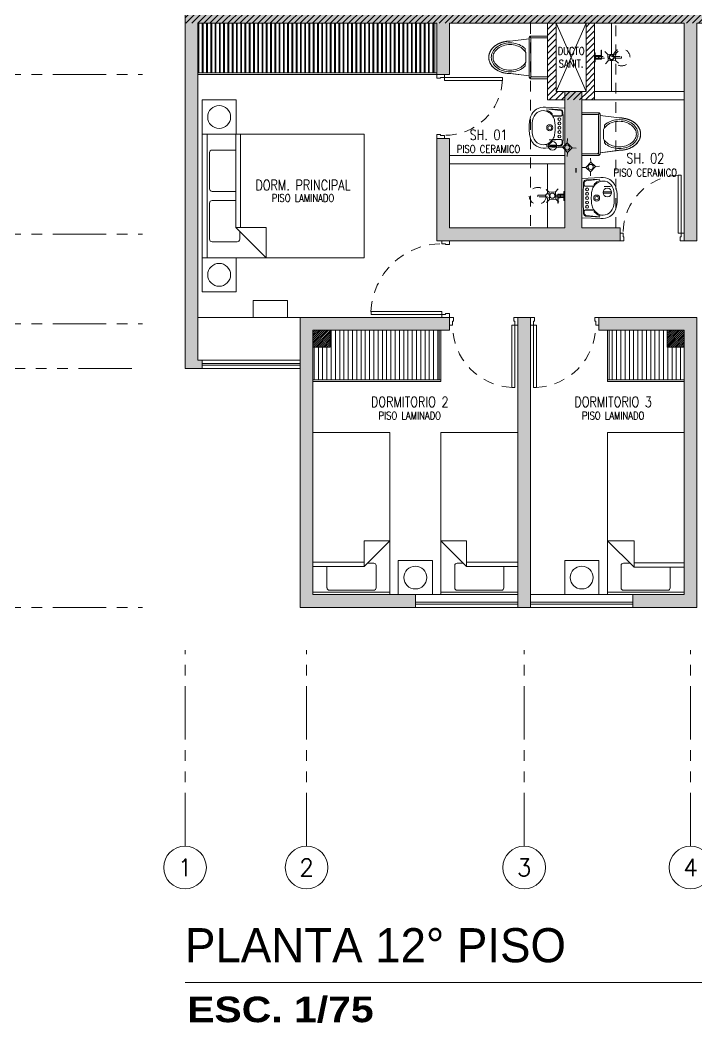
# Model space of a CAD drawing. Header units: millimetres. Extents: x 3738 to 3833, y 1327 to 1657.
# Drawn here: x 3766.54 to 3774.47, y 1401.87 to 1413.63 of the extents above; entities that cross this region are included whole.
import ezdxf
from ezdxf.enums import TextEntityAlignment as Align

# ---------------------------------------------------------------- set-up
doc = ezdxf.new("R2010")
doc.units = ezdxf.units.MM
for name, pattern in [('HIDDEN2', [0.1875, 0.125, -0.0625]), ('PHANTOM', [63.5, 31.75, -6.35, 6.35, -6.35, 6.35, -6.35]), ('PHANTOM2', [1.25, 0.625, -0.125, 0.125, -0.125, 0.125, -0.125]), ('X-REF_DP_Arquitectura$0$HIDDEN', [0.375, 0.25, -0.125])]:
    doc.linetypes.add(name, pattern=pattern)
doc.layers.get('0').update_dxf_attribs({"color": 251, "lineweight": 9})
doc.layers.get('DEFPOINTS').update_dxf_attribs({"color": 251, "lineweight": 9})
for name, color, linetype, lineweight in [('A-07', 251, 'Continuous', 13), ('A-EJES', 251, 'PHANTOM', 13), ('A-HATCH', 251, 'Continuous', 13), ('A-LINEAS', 251, 'Continuous', 13), ('A-MOBILIARIO', 251, 'Continuous', 13), ('A-MURO BAJO', 251, 'Continuous', 13), ('A-MUROS', 251, 'Continuous', 13), ('A-PROYECCIONES', 251, 'HIDDEN2', 13), ('A-SANITARIOS', 251, 'Continuous', 13), ('A-TEXTO-ACABADO PISO', 251, 'Continuous', 13), ('A-TEXTO-AMBIENTE', 251, 'Continuous', 13), ('A_20_Estructuras', 251, 'Continuous', 13), ('A_30_DispositivosSanit', 251, 'Continuous', 13), ('A_50_TextoAmbiente', 251, 'Continuous', 13), ('A_50_TextoIndicaciones', 251, 'Continuous', 13), ('A_50_Vigas', 251, 'X-REF_DP_Arquitectura$0$HIDDEN', 13), ('A_60_HatchEstructuras', 251, 'Continuous', 13), ('DLP_MOBILIARIO FIJO', 251, 'Continuous', 13), ('MURO CF 120', 251, 'Continuous', 13), ('MURO CF 60', 251, 'Continuous', 13)]:
    doc.layers.add(name, color=color, linetype=linetype, lineweight=lineweight)
doc.styles.add('R160-75', font='ariblk.ttf', dxfattribs={"height": 0.6})
doc.styles.add('R175-75', font='GOTHIC.TTF', dxfattribs={"height": 0.4})
doc.styles.add('ROMANS', font='romans.shx', dxfattribs={"width": 0.8})
pattern_1 = [(45, (-21.67, -43.67528), (-0.03535534, 0.03535534), [])]

# ---------------------------------------------------------------- blocks, each defined once
blk = doc.blocks.new('EF-P112')
at = {"layer": 'A_60_HatchEstructuras'}
h = blk.add_hatch(color=256, dxfattribs=at)
h.dxf.hatch_style = 1
h.paths.add_polyline_path([(-39.85, -6.85), (-42.7, -6.85), (-42.7, -4.3), (-42.85, -4.3), (-42.85, -6.85), (-45.6, -6.85), (-45.6, -6.25), (-45.75, -6.25), (-45.75, -6.85), (-48.55, -6.85), (-48.55, -2.9), (-48.5, -2.9), (-48.5, -2.8), (-48.7, -2.8), (-48.7, -11.05), (-48.5, -11.05), (-48.5, -10.95), (-48.55, -10.95), (-48.55, -7), (-45.75, -7), (-45.75, -7.6), (-45.6, -7.6), (-45.6, -7), (-42.85, -7), (-42.85, -9.55), (-42.7, -9.55), (-42.7, -7), (-39.85, -7)])
h.paths.add_polyline_path([(-44.05, -7.8), (-44.25, -7.8), (-44.25, -9.4), (-45.6, -9.4), (-45.6, -8.35), (-45.75, -8.35), (-45.75, -9.55), (-43.6, -9.55), (-43.6, -9.4), (-44.05, -9.4)], flags=17)
h.paths.add_polyline_path([(-43.6, -4.3), (-45.75, -4.3), (-45.75, -5.5), (-45.603, -5.5), (-45.6, -5.5), (-45.6, -4.45), (-44.25, -4.45), (-44.25, -6.05), (-44.05, -6.05), (-44.05, -4.45), (-43.6, -4.45)], flags=17)
h = blk.add_hatch(color=256, dxfattribs=at)
h.dxf.hatch_style = 1
h.paths.add_polyline_path([(-44.65, -10.45), (-44.8, -10.45), (-44.8, -13.85), (-44.65, -13.85)])
h.paths.add_polyline_path([(-45.6, -10.45), (-47.35, -10.45), (-47.35, -13.85), (-46, -13.85), (-46, -13.7), (-47.2, -13.7), (-47.2, -10.6), (-45.6, -10.6)])
h.paths.add_polyline_path([(-42.7, -10.45), (-43.85, -10.45), (-43.85, -10.6), (-42.85, -10.6), (-42.85, -13.7), (-43.45, -13.7), (-43.45, -13.85), (-42.7, -13.85)])
at = {"layer": 'A_20_Estructuras'}
blk.add_lwpolyline([(-48.7, -2.8), (-48.7, -11.05), (-48.5, -11.05), (-48.5, -10.95), (-48.55, -10.95), (-48.55, -7), (-45.75, -7), (-45.75, -7.6), (-45.6, -7.6), (-45.6, -7), (-42.85, -7), (-42.85, -9.55), (-42.7, -9.55), (-42.7, -7), (-39.85, -7), (-39.85, -6.85)], dxfattribs=at)
for points in [[(-44.05, -7.8), (-44.25, -7.8), (-44.25, -9.4), (-45.6, -9.4), (-45.6, -8.35), (-45.75, -8.35), (-45.75, -9.55), (-43.6, -9.55), (-43.6, -9.4), (-44.05, -9.4)], [(-45.6, -10.45), (-47.35, -10.45), (-47.35, -13.85), (-46, -13.85), (-46, -13.7), (-47.2, -13.7), (-47.2, -10.6), (-45.6, -10.6)], [(-44.65, -10.45), (-44.8, -10.45), (-44.8, -13.85), (-44.65, -13.85)], [(-42.7, -10.45), (-43.85, -10.45), (-43.85, -10.6), (-42.85, -10.6), (-42.85, -13.7), (-43.45, -13.7), (-43.45, -13.85), (-42.7, -13.85)]]:
    blk.add_lwpolyline(points, close=True, dxfattribs=at)
at = {"layer": 'A_50_Vigas'}
for p, q in [((-48.5, -11.05), (-47.35, -11.05)), ((-46, -13.85), (-44.8, -13.85)), ((-44.65, -13.85), (-43.45, -13.85))]:
    blk.add_line(p, q, dxfattribs=at)
blk.add_lwpolyline([(-44.25, -7.8), (-44.35, -7.8), (-44.35, -7)], dxfattribs=at)
at = {"layer": 'A_50_Vigas', "elevation": 0}
blk.add_lwpolyline([(-44, -7), (-44, -7.8), (-44.05, -7.8)], dxfattribs=at)
blk = doc.blocks.new('A$C77AB7FBD')
at = {"linetype": 'Continuous'}
for p, q in [((0, 0), (0, 1.9)), ((0.9, 1.9), (0, 1.9)), ((0.9, 0), (0.9, 1.9)), ((0.9, 1.87), (0, 1.87)), ((0.164, 1.57), (0.164, 1.822)), ((0.191, 1.849), (0.712, 1.849)), ((0.739, 1.822), (0.739, 1.558)), ((0.6, 1.57), (0, 1.57)), ((0.6, 1.27), (0.6, 1.57)), ((0.9, 1.27), (0.6, 1.57)), ((0.712, 1.532), (0.638, 1.532)), ((0.6, 1.52), (0, 1.52)), ((0.9, 1.27), (0.6, 1.27)), ((0.9, 0), (0, 0))]:
    blk.add_line(p, q, dxfattribs=at)
for centre, start, end in [((0.191, 1.822), 90, 180), ((0.712, 1.822), 0, 90), ((0.712, 1.558), 270, 0)]:
    blk.add_arc(centre, 0.0267, start, end, dxfattribs=at)
blk = doc.blocks.new('A$C2EBA15F5')
blk.add_lwpolyline([(0, 0.4), (0, 0), (0.4, 0), (0.4, 0.4)], close=True)
blk.add_circle((0.2, 0.2), 0.134)
blk = doc.blocks.new('CAMA PROYECCION')
for p, q in [((37.495, 40.642, 0), (37.495, 38.771, 0)), ((38.395, 40.642, 0), (37.495, 40.642, 0)), ((38.395, 38.771, 0), (38.395, 40.642, 0)), ((38.081, 39.374, 0), (38.395, 39.374, 0)), ((38.395, 39.374, 0), (38.081, 39.064, 0)), ((38.081, 39.064, 0), (38.081, 39.374, 0)), ((38.081, 39.113, 0), (37.495, 39.113, 0)), ((37.495, 39.064, 0), (38.081, 39.064, 0)), ((37.659, 39.064, 0), (37.659, 38.82, 0)), ((38.207, 39.111, 0), (38.127, 39.111, 0)), ((38.234, 38.82, 0), (38.234, 39.084, 0)), ((37.495, 38.742, 0), (37.495, 38.997, 0)), ((38.395, 38.742, 0), (38.395, 38.997, 0)), ((37.495, 38.771, 0), (38.395, 38.771, 0)), ((37.495, 38.742, 0), (38.395, 38.742, 0)), ((37.686, 38.794, 0), (38.207, 38.794, 0))]:
    blk.add_line(p, q)
at = {"elevation": 0}
blk.add_lwpolyline([(38.495, 38.742), (38.495, 39.142), (38.895, 39.142), (38.895, 38.742)], close=True, dxfattribs=at)
blk.add_circle((38.695, 38.942, 0), 0.134)
for centre, start, end in [((38.207, 39.084, 0), 0, 90), ((37.686, 38.82, 0), 180, 270), ((38.207, 38.82, 0), 270, 0)]:
    blk.add_arc(centre, 0.0267, start, end)
blk = doc.blocks.new('A$C3E6679A6')
for p, q in [((0, 1.904), (1.45, 1.904)), ((0, 1.844), (0, 1.904)), ((1.45, 1.904), (1.45, 1.844))]:
    blk.add_line(p, q)
at = {"linetype": 'Continuous'}
for p, q in [((0, 1.844), (1.45, 1.844)), ((0, 0.004), (0, 1.844)), ((0.187, 1.509), (0.187, 1.786)), ((0.217, 1.817), (0.641, 1.817)), ((0.672, 1.786), (0.672, 1.509)), ((0.778, 1.509), (0.778, 1.786)), ((0.809, 1.817), (1.233, 1.817)), ((1.263, 1.786), (1.263, 1.493)), ((1.45, 1.844), (1.45, 0.004)), ((0, 1.508), (1.095, 1.508)), ((1.095, 1.452), (0, 1.452)), ((1.45, 1.154), (1.095, 1.508)), ((1.095, 1.508), (1.095, 1.154)), ((1.233, 1.462), (1.142, 1.462)), ((1.095, 1.154), (1.45, 1.154)), ((1.45, 0.004), (0, 0.004))]:
    blk.add_line(p, q, dxfattribs=at)
for centre, start, end in [((0.217, 1.786), 90, 180), ((0.641, 1.786), 0, 90), ((0.809, 1.786), 90, 180), ((1.233, 1.786), 0, 90), ((1.233, 1.493), 270, 0)]:
    blk.add_arc(centre, 0.0306, start, end, dxfattribs=at)
at = {"layer": 'DEFPOINTS', "color": 0, "linetype": 'ByBlock'}
for p in [(0, 1.904), (0, 0)]:
    blk.add_point(p, dxfattribs=at)
blk = doc.blocks.new('SIFON JET_PLANTA')
at = {"extrusion": (-2.64698e-23, 6.61744e-24, -1)}
for p, q in [((-0.215, 0.232, 0), (-0.214, 0.236, 0)), ((-0.214, 0.236, 0), (-0.213, 0.239, 0)), ((-0.213, 0.239, 0), (-0.211, 0.242, 0)), ((-0.211, 0.242, 0), (-0.209, 0.244, 0)), ((-0.209, 0.244, 0), (-0.208, 0.245, 0)), ((-0.208, 0.245, 0), (-0.205, 0.247, 0)), ((-0.205, 0.247, 0), (-0.201, 0.249, 0)), ((-0.201, 0.249, 0), (-0.195, 0.25, 0)), ((-0.195, 0.25, 0), (-0.195, 0.25, 0)), ((-0.195, 0.25, 0), (-0.161, 0.25, 0)), ((-0.161, 0.25, 0), (-0.097, 0.25, 0)), ((-0.097, 0.25, 0), (-0.032, 0.25, 0)), ((-0.032, 0.25, 0), (0, 0.25, 0)), ((0, 0.25, 0), (0, -0.25, 0)), ((-0.639, 0.115, 0), (-0.633, 0.121, 0)), ((-0.633, 0.121, 0), (-0.63, 0.123, 0)), ((-0.63, 0.123, 0), (-0.625, 0.128, 0)), ((-0.625, 0.128, 0), (-0.621, 0.131, 0)), ((-0.621, 0.131, 0), (-0.617, 0.134, 0)), ((-0.617, 0.134, 0), (-0.611, 0.139, 0)), ((-0.611, 0.139, 0), (-0.606, 0.142, 0)), ((-0.606, 0.142, 0), (-0.6, 0.146, 0)), ((-0.6, 0.146, 0), (-0.596, 0.148, 0)), ((-0.596, 0.148, 0), (-0.591, 0.152, 0)), ((-0.591, 0.152, 0), (-0.586, 0.154, 0)), ((-0.586, 0.154, 0), (-0.579, 0.158, 0)), ((-0.579, 0.158, 0), (-0.569, 0.163, 0)), ((-0.569, 0.163, 0), (-0.552, 0.17, 0)), ((-0.552, 0.17, 0), (-0.546, 0.172, 0)), ((-0.546, 0.172, 0), (-0.538, 0.175, 0)), ((-0.538, 0.175, 0), (-0.535, 0.176, 0)), ((-0.535, 0.176, 0), (-0.526, 0.178, 0)), ((-0.526, 0.178, 0), (-0.522, 0.18, 0)), ((-0.522, 0.18, 0), (-0.515, 0.181, 0)), ((-0.515, 0.181, 0), (-0.508, 0.183, 0)), ((-0.508, 0.183, 0), (-0.502, 0.184, 0)), ((-0.502, 0.184, 0), (-0.486, 0.187, 0)), ((-0.486, 0.187, 0), (-0.476, 0.188, 0)), ((-0.476, 0.188, 0), (-0.473, 0.188, 0)), ((-0.473, 0.188, 0), (-0.464, 0.189, 0)), ((-0.464, 0.189, 0), (-0.455, 0.19, 0)), ((-0.455, 0.19, 0), (-0.449, 0.19, 0)), ((-0.449, 0.19, 0), (-0.44, 0.19, 0)), ((-0.44, 0.19, 0), (-0.432, 0.191, 0)), ((-0.432, 0.191, 0), (-0.215, 0.218, 0)), ((-0.215, 0.228, 0), (-0.215, 0.232, 0)), ((-0.215, 0.223, 0), (-0.215, 0.228, 0)), ((-0.215, 0.218, 0), (-0.215, 0.223, 0)), ((-0.69, 0.01, 0), (-0.689, 0.014, 0)), ((-0.69, 0.004, 0), (-0.69, 0.01, 0)), ((-0.69, 0, 0), (-0.69, 0.004, 0)), ((-0.689, 0.019, 0), (-0.688, 0.024, 0)), ((-0.689, 0.014, 0), (-0.689, 0.019, 0)), ((-0.688, 0.024, 0), (-0.687, 0.028, 0)), ((-0.688, 0.024, 0), (-0.688, 0.024, 0)), ((-0.687, 0.031, 0), (-0.685, 0.036, 0)), ((-0.687, 0.028, 0), (-0.687, 0.031, 0)), ((-0.685, 0.036, 0), (-0.684, 0.042, 0)), ((-0.685, 0.036, 0), (-0.685, 0.036, 0)), ((-0.684, 0.042, 0), (-0.682, 0.048, 0)), ((-0.684, 0.042, 0), (-0.684, 0.042, 0)), ((-0.682, 0.048, 0), (-0.68, 0.052, 0)), ((-0.68, 0.052, 0), (-0.679, 0.055, 0)), ((-0.679, 0.055, 0), (-0.678, 0.058, 0)), ((-0.678, 0.058, 0), (-0.674, 0.066, 0)), ((-0.674, 0.066, 0), (-0.672, 0.07, 0)), ((-0.674, 0.066, 0), (-0.674, 0.066, 0)), ((-0.672, 0.07, 0), (-0.671, 0.073, 0)), ((-0.671, 0.073, 0), (-0.669, 0.076, 0)), ((-0.669, 0.076, 0), (-0.667, 0.078, 0)), ((-0.667, 0.078, 0), (-0.665, 0.082, 0)), ((-0.665, 0.082, 0), (-0.663, 0.085, 0)), ((-0.663, 0.085, 0), (-0.661, 0.088, 0)), ((-0.661, 0.088, 0), (-0.657, 0.094, 0)), ((-0.657, 0.094, 0), (-0.653, 0.098, 0)), ((-0.657, 0.094, 0), (-0.657, 0.094, 0)), ((-0.653, 0.098, 0), (-0.65, 0.102, 0)), ((-0.653, 0.098, 0), (-0.653, 0.098, 0)), ((-0.65, 0.102, 0), (-0.645, 0.108, 0)), ((-0.645, 0.108, 0), (-0.639, 0.115, 0)), ((-0.69, -0.007, 0), (-0.69, 0, 0)), ((-0.69, -0.011, 0), (-0.69, -0.007, 0)), ((-0.689, -0.016, 0), (-0.69, -0.011, 0)), ((-0.688, -0.023, 0), (-0.689, -0.016, 0)), ((-0.688, -0.026, 0), (-0.688, -0.023, 0)), ((-0.687, -0.03, 0), (-0.688, -0.026, 0)), ((-0.686, -0.032, 0), (-0.687, -0.03, 0)), ((-0.685, -0.036, 0), (-0.686, -0.032, 0)), ((-0.684, -0.042, 0), (-0.685, -0.036, 0)), ((-0.683, -0.046, 0), (-0.684, -0.042, 0)), ((-0.681, -0.049, 0), (-0.683, -0.046, 0)), ((-0.68, -0.052, 0), (-0.681, -0.049, 0)), ((-0.679, -0.055, 0), (-0.68, -0.052, 0)), ((-0.678, -0.058, 0), (-0.679, -0.055, 0)), ((-0.677, -0.06, 0), (-0.678, -0.058, 0)), ((-0.675, -0.064, 0), (-0.677, -0.06, 0)), ((-0.672, -0.07, 0), (-0.675, -0.064, 0)), ((-0.671, -0.073, 0), (-0.672, -0.07, 0)), ((-0.668, -0.077, 0), (-0.671, -0.073, 0)), ((-0.665, -0.083, 0), (-0.668, -0.077, 0)), ((-0.662, -0.086, 0), (-0.665, -0.083, 0)), ((-0.66, -0.09, 0), (-0.662, -0.086, 0)), ((-0.655, -0.096, 0), (-0.66, -0.09, 0)), ((-0.649, -0.103, 0), (-0.655, -0.096, 0)), ((-0.646, -0.107, 0), (-0.649, -0.103, 0)), ((-0.64, -0.114, 0), (-0.646, -0.107, 0)), ((-0.638, -0.116, 0), (-0.64, -0.114, 0)), ((-0.635, -0.119, 0), (-0.638, -0.116, 0)), ((-0.634, -0.12, 0), (-0.635, -0.119, 0)), ((-0.635, -0.119, 0), (-0.635, -0.119, 0)), ((-0.632, -0.122, 0), (-0.634, -0.12, 0)), ((-0.63, -0.123, 0), (-0.632, -0.122, 0)), ((-0.632, -0.122, 0), (-0.632, -0.122, 0)), ((-0.629, -0.124, 0), (-0.63, -0.123, 0)), ((-0.628, -0.125, 0), (-0.629, -0.124, 0)), ((-0.626, -0.127, 0), (-0.628, -0.125, 0)), ((-0.625, -0.128, 0), (-0.626, -0.127, 0)), ((-0.623, -0.129, 0), (-0.625, -0.128, 0)), ((-0.625, -0.128, 0), (-0.625, -0.128, 0)), ((-0.622, -0.13, 0), (-0.623, -0.129, 0)), ((-0.621, -0.131, 0), (-0.622, -0.13, 0)), ((-0.62, -0.132, 0), (-0.621, -0.131, 0)), ((-0.619, -0.132, 0), (-0.62, -0.132, 0)), ((-0.618, -0.133, 0), (-0.619, -0.132, 0)), ((-0.617, -0.134, 0), (-0.618, -0.133, 0)), ((-0.615, -0.135, 0), (-0.617, -0.134, 0)), ((-0.614, -0.136, 0), (-0.615, -0.135, 0)), ((-0.612, -0.138, 0), (-0.614, -0.136, 0)), ((-0.609, -0.14, 0), (-0.612, -0.138, 0)), ((-0.607, -0.141, 0), (-0.609, -0.14, 0)), ((-0.606, -0.142, 0), (-0.607, -0.141, 0)), ((-0.604, -0.143, 0), (-0.606, -0.142, 0)), ((-0.602, -0.145, 0), (-0.604, -0.143, 0)), ((-0.6, -0.146, 0), (-0.602, -0.145, 0)), ((-0.599, -0.147, 0), (-0.6, -0.146, 0)), ((-0.596, -0.148, 0), (-0.599, -0.147, 0)), ((-0.595, -0.149, 0), (-0.596, -0.148, 0)), ((-0.594, -0.15, 0), (-0.595, -0.149, 0)), ((-0.592, -0.151, 0), (-0.594, -0.15, 0)), ((-0.59, -0.152, 0), (-0.592, -0.151, 0)), ((-0.587, -0.154, 0), (-0.59, -0.152, 0)), ((-0.583, -0.156, 0), (-0.587, -0.154, 0)), ((-0.578, -0.159, 0), (-0.583, -0.156, 0)), ((-0.576, -0.16, 0), (-0.578, -0.159, 0)), ((-0.574, -0.161, 0), (-0.576, -0.16, 0)), ((-0.57, -0.163, 0), (-0.574, -0.161, 0)), ((-0.568, -0.164, 0), (-0.57, -0.163, 0)), ((-0.566, -0.164, 0), (-0.568, -0.164, 0)), ((-0.564, -0.165, 0), (-0.566, -0.164, 0)), ((-0.561, -0.166, 0), (-0.564, -0.165, 0)), ((-0.56, -0.167, 0), (-0.561, -0.166, 0)), ((-0.557, -0.168, 0), (-0.56, -0.167, 0)), ((-0.554, -0.169, 0), (-0.557, -0.168, 0)), ((-0.551, -0.171, 0), (-0.554, -0.169, 0)), ((-0.549, -0.171, 0), (-0.551, -0.171, 0)), ((-0.546, -0.172, 0), (-0.549, -0.171, 0)), ((-0.545, -0.173, 0), (-0.546, -0.172, 0)), ((-0.543, -0.173, 0), (-0.545, -0.173, 0)), ((-0.541, -0.174, 0), (-0.543, -0.173, 0)), ((-0.538, -0.175, 0), (-0.541, -0.174, 0)), ((-0.535, -0.176, 0), (-0.538, -0.175, 0)), ((-0.538, -0.175, 0), (-0.538, -0.175, 0)), ((-0.532, -0.177, 0), (-0.535, -0.176, 0)), ((-0.53, -0.178, 0), (-0.532, -0.177, 0)), ((-0.527, -0.178, 0), (-0.53, -0.178, 0)), ((-0.524, -0.179, 0), (-0.527, -0.178, 0)), ((-0.527, -0.178, 0), (-0.527, -0.178, 0)), ((-0.522, -0.18, 0), (-0.524, -0.179, 0)), ((-0.518, -0.181, 0), (-0.522, -0.18, 0)), ((-0.515, -0.181, 0), (-0.518, -0.181, 0)), ((-0.512, -0.182, 0), (-0.515, -0.181, 0)), ((-0.509, -0.183, 0), (-0.512, -0.182, 0)), ((-0.507, -0.183, 0), (-0.509, -0.183, 0)), ((-0.502, -0.184, 0), (-0.507, -0.183, 0)), ((-0.497, -0.185, 0), (-0.502, -0.184, 0)), ((-0.495, -0.185, 0), (-0.497, -0.185, 0)), ((-0.497, -0.185, 0), (-0.497, -0.185, 0)), ((-0.494, -0.186, 0), (-0.495, -0.185, 0)), ((-0.492, -0.186, 0), (-0.494, -0.186, 0)), ((-0.488, -0.186, 0), (-0.492, -0.186, 0)), ((-0.486, -0.187, 0), (-0.488, -0.186, 0)), ((-0.482, -0.187, 0), (-0.486, -0.187, 0)), ((-0.481, -0.187, 0), (-0.482, -0.187, 0)), ((-0.478, -0.188, 0), (-0.481, -0.187, 0)), ((-0.476, -0.188, 0), (-0.478, -0.188, 0)), ((-0.473, -0.188, 0), (-0.476, -0.188, 0)), ((-0.469, -0.189, 0), (-0.473, -0.188, 0)), ((-0.465, -0.189, 0), (-0.469, -0.189, 0)), ((-0.464, -0.189, 0), (-0.465, -0.189, 0)), ((-0.465, -0.189, 0), (-0.465, -0.189, 0)), ((-0.462, -0.189, 0), (-0.464, -0.189, 0)), ((-0.459, -0.189, 0), (-0.462, -0.189, 0)), ((-0.457, -0.19, 0), (-0.459, -0.189, 0)), ((-0.455, -0.19, 0), (-0.457, -0.19, 0)), ((-0.452, -0.19, 0), (-0.455, -0.19, 0)), ((-0.449, -0.19, 0), (-0.452, -0.19, 0)), ((-0.447, -0.19, 0), (-0.449, -0.19, 0)), ((-0.443, -0.19, 0), (-0.447, -0.19, 0)), ((-0.44, -0.19, 0), (-0.443, -0.19, 0)), ((-0.215, -0.218, 0), (-0.44, -0.19, 0)), ((-0.215, -0.227, 0), (-0.215, -0.218, 0)), ((-0.215, -0.23, 0), (-0.215, -0.227, 0)), ((-0.215, -0.233, 0), (-0.215, -0.23, 0)), ((-0.214, -0.237, 0), (-0.215, -0.233, 0)), ((-0.213, -0.239, 0), (-0.214, -0.237, 0)), ((-0.214, -0.237, 0), (-0.214, -0.237, 0)), ((-0.211, -0.242, 0), (-0.213, -0.239, 0)), ((-0.213, -0.239, 0), (-0.213, -0.239, 0)), ((-0.209, -0.244, 0), (-0.211, -0.242, 0)), ((-0.211, -0.242, 0), (-0.211, -0.242, 0)), ((-0.211, -0.242, 0), (-0.211, -0.242, 0)), ((-0.207, -0.246, 0), (-0.209, -0.244, 0)), ((-0.209, -0.244, 0), (-0.209, -0.244, 0)), ((-0.209, -0.244, 0), (-0.209, -0.244, 0)), ((-0.203, -0.248, 0), (-0.207, -0.246, 0)), ((-0.207, -0.246, 0), (-0.207, -0.246, 0)), ((-0.2, -0.249, 0), (-0.203, -0.248, 0)), ((-0.203, -0.248, 0), (-0.203, -0.248, 0)), ((-0.195, -0.25, 0), (-0.2, -0.249, 0)), ((0, -0.25, 0), (-0.195, -0.25, 0))]:
    blk.add_line(p, q, dxfattribs=at)
for p, q in [((-0.209, 0.244, 0), (-0.192, 0.227, 0)), ((-0.195, 0.25, 0), (0, 0.25, 0)), ((0, 0.25, 0), (0, -0.25, 0)), ((-0.215, 0.218, 0), (-0.44, 0.19, 0)), ((-0.215, -0.23, 0), (-0.215, 0.23, 0)), ((-0.195, -0.22, 0), (-0.195, 0.22, 0)), ((-0.185, 0.23, 0), (0, 0.23, 0)), ((-0.265, 0.072, 0), (-0.265, 0.103, 0)), ((-0.255, -0.056, 0), (-0.255, 0.056, 0)), ((-0.265, -0.103, 0), (-0.265, -0.072, 0)), ((-0.215, -0.218, 0), (-0.44, -0.19, 0)), ((-0.209, -0.244, 0), (-0.192, -0.227, 0)), ((0, -0.23, 0), (-0.185, -0.23, 0)), ((0, -0.25, 0), (-0.195, -0.25, 0))]:
    blk.add_line(p, q)
at = {"elevation": 0}
for points in [[(-0.265, 0.103, 0.0362), (-0.284, 0.12, 0.08725), (-0.353, 0.156, 0.077598), (-0.44, 0.17, 0.077598), (-0.527, 0.156, 0.08725), (-0.596, 0.12, 0.105601), (-0.644, 0.063, 0.12364), (-0.66, 0, 0.12364), (-0.644, -0.063, 0.105601), (-0.596, -0.12, 0.08725), (-0.527, -0.156, 0.077598), (-0.44, -0.17, 0.077598)], [(-0.255, 0.056, 0.100268), (-0.297, 0.104, 0.08725), (-0.36, 0.137, 0.077598), (-0.44, 0.15, 0.077598), (-0.52, 0.137, 0.08725), (-0.583, 0.104, 0.105601), (-0.627, 0.053, 0.12364), (-0.64, 0, 0.12364), (-0.627, -0.053, 0.105601), (-0.583, -0.104, 0.08725), (-0.52, -0.137, 0.077598), (-0.44, -0.15, 0.077598)], [(-0.44, -0.15, 0.077598), (-0.36, -0.137, 0.08725), (-0.297, -0.104, 0.100268), (-0.255, -0.056, 0.12364)], [(-0.44, -0.17, 0.077598), (-0.353, -0.156, 0.08725), (-0.284, -0.12, 0.0362), (-0.265, -0.103, 0.12364)]]:
    blk.add_lwpolyline(points, format="xyb", dxfattribs=at)
for centre, radius, start, end in [((-0.195, 0.23, 0), 0.02, 90, 180), ((-0.494, -0.027, 0), 0.203, 127.2348, 151.4088), ((-0.461, -0.07, 0), 0.257, 107.4741, 127.2348), ((-0.44, -0.138, 0), 0.328, 90, 107.4741), ((-0.185, 0.22, 0), 0.01, 90, 180), ((-0.544, 0, 0), 0.146, 151.4088, 180), ((-0.544, 0, 0), 0.146, 180, 208.5912), ((-0.494, 0.027, 0), 0.203, 208.5912, 232.7652), ((-0.461, 0.07, 0), 0.257, 232.7652, 252.5259), ((-0.44, 0.138, 0), 0.328, 252.5259, 270), ((-0.195, -0.23, 0), 0.02, 180, 270), ((-0.185, -0.22, 0), 0.01, 180, 270)]:
    blk.add_arc(centre, radius, start, end)
blk = doc.blocks.new('BOWL-ITALGRIF_VARADERO_01')
for p, q in [((-0.203, -0.197), (-0.221, -0.038)), ((-0.14, -0.208), (-0.142, -0.108)), ((-0.137, -0.205), (-0.137, -0.112)), ((0.138, -0.205), (0.138, -0.112)), ((0.14, -0.208), (0.142, -0.108)), ((0.203, -0.197), (0.221, -0.038)), ((-0.175, -0.222), (-0.154, -0.222)), ((0.175, -0.222), (0.154, -0.222))]:
    blk.add_line(p, q)
for points in [[(-0.092, 0.159, -0.02989), (-0.046, 0.165, -0.007822), (0.046, 0.165, -0.02989), (0.092, 0.159, -0.091737), (0.16, 0.134, -0.112496), (0.218, 0.079, -0.147885), (0.24, -0.026), (0.23, -0.25), (-0.23, -0.25), (-0.24, -0.026, -0.147885), (-0.218, 0.079, -0.112496), (-0.16, 0.134, -0.091737)], [(-0.05, -0.136, -0.062677), (-0.105, -0.125, -0.110639), (-0.158, -0.091, -0.120976), (-0.195, -0.034, -0.061198), (-0.2, 0, -0.21707), (-0.159, 0.092, -0.174983), (-0.055, 0.13, -0.010618), (0, 0.131, -0.010618), (0.055, 0.13, -0.174983), (0.159, 0.092, -0.21707), (0.2, 0, -0.061198), (0.195, -0.034, -0.120976), (0.158, -0.091, -0.110639), (0.105, -0.125, -0.062677), (0.05, -0.136, -0.017583), (0, -0.138, -0.017583)]]:
    blk.add_lwpolyline(points, format="xyb", close=True)
for points in [[(-0.222, -0.038), (-0.214, -0.195, 0.390823), (-0.181, -0.229, 0.017524), (0.181, -0.229, 0.390823), (0.214, -0.195), (0.222, -0.038)], [(-0.207, -0.035, 0.005), (-0.206, -0.038, 0.121292), (-0.166, -0.1, 0.007977), (-0.162, -0.103)], [(0.207, -0.035, -0.005), (0.206, -0.038, -0.121292), (0.166, -0.1, -0.007977), (0.162, -0.103)]]:
    blk.add_lwpolyline(points, format="xyb")
for centre, radius in [((0, -0.075), 0.035), ((0, -0.075), 0.0215), ((-0.101, -0.188), 0.0165), ((-0.051, -0.188), 0.0165), ((0, -0.188), 0.0165), ((0.051, -0.188), 0.0165), ((0.102, -0.188), 0.0165)]:
    blk.add_circle(centre, radius)
for centre, radius, start, end in [((-0.158, -0.099), 0.006, 226.6431, 46.6431), ((-0.14, -0.108), 0.002, 54.3619, 181.1374), ((-0.135, -0.112), 0.002, 56.7109, 180), ((0.136, -0.112), 0.002, 0, 123.2891), ((0.14, -0.108), 0.002, 358.8626, 125.6381), ((0.158, -0.099), 0.006, 133.3569, 313.3569), ((-0.175, -0.194), 0.028, 186.3111, 270), ((-0.154, -0.205), 0.017, 270, 0), ((-0.154, -0.208), 0.014, 270, 1.1374), ((0.105, -0.125), 9.094947017729287e-16, 0, 217.6714), ((0.155, -0.205), 0.017, 180, 270), ((0.154, -0.208), 0.014, 178.8626, 270), ((0.175, -0.194), 0.028, 270, 353.6889)]:
    blk.add_arc(centre, radius, start, end)
blk = doc.blocks.new('*U281')
for p, q in [((0.01, 0.705), (0.01, 0.75)), ((0.1, 0.715), (0.055, 0.715)), ((0.055, 0.705), (0.055, 0.715)), ((0.1, 0.715), (0.1, 0.75)), ((0.055, 0.705), (0.01, 0.705)), ((0.055, 0.045), (0.01, 0.045)), ((0.01, 0.045), (0.01, 0)), ((0.055, 0.045), (0.055, 0.035)), ((0.1, 0.035), (0.055, 0.035)), ((0.1, 0.035), (0.1, 0))]:
    blk.add_line(p, q)
blk.add_lwpolyline([(0.78, 0.07), (0.78, 0.035), (0.1, 0.035), (0.1, 0.07)], close=True)
at = {"color": 7, "linetype": 'HIDDEN2'}
blk.add_arc((0.1, 0.034), 0.681, 2.2301, 89.9672, dxfattribs=at)
blk = doc.blocks.new('*U258')
for p, q in [((0.01, 0.855), (0.01, 0.9)), ((0.055, 0.855), (0.01, 0.855)), ((0.1, 0.865), (0.055, 0.865)), ((0.055, 0.855), (0.055, 0.865)), ((0.1, 0.865), (0.1, 0.9)), ((0.055, 0.045), (0.01, 0.045)), ((0.01, 0.045), (0.01, 0)), ((0.055, 0.045), (0.055, 0.035)), ((0.1, 0.035), (0.055, 0.035)), ((0.1, 0.035), (0.1, 0))]:
    blk.add_line(p, q)
blk.add_lwpolyline([(0.93, 0.07), (0.93, 0.035), (0.1, 0.035), (0.1, 0.07)], close=True)
at = {"color": 7, "linetype": 'HIDDEN2'}
blk.add_arc((0.1, 0.034), 0.831, 2.2301, 89.9672, dxfattribs=at)
blk = doc.blocks.new('*U259')
for p, q in [((0.01, 0.755), (0.01, 0.8)), ((0.055, 0.755), (0.01, 0.755)), ((0.1, 0.765), (0.055, 0.765)), ((0.055, 0.755), (0.055, 0.765)), ((0.1, 0.765), (0.1, 0.8)), ((0.055, 0.045), (0.01, 0.045)), ((0.01, 0.045), (0.01, 0)), ((0.055, 0.045), (0.055, 0.035)), ((0.1, 0.035), (0.055, 0.035)), ((0.1, 0.035), (0.1, 0))]:
    blk.add_line(p, q)
blk.add_lwpolyline([(0.83, 0.07), (0.83, 0.035), (0.1, 0.035), (0.1, 0.07)], close=True)
at = {"color": 7, "linetype": 'HIDDEN2'}
blk.add_arc((0.1, 0.034), 0.731, 2.2301, 89.9672, dxfattribs=at)
blk = doc.blocks.new('ducha marsano')
at = {"linetype": 'HIDDEN2', "ltscale": 0.5, "extrusion": (-4.9425e-10, -7.91123e-10, -1)}
for p, q in [((-0.01, 0), (0.01, 0)), ((0.01, 0), (0.01, -0.316)), ((-0.02, -0.08), (-0.02, -0.06)), ((0.021, -0.082), (-0.019, -0.082)), ((-0.015, -0.058), (-0.016, -0.058)), ((-0.01, -0.316), (-0.01, 0)), ((0.022, -0.052), (0, -0.052)), ((0.025, -0.082), (0.021, -0.082)), ((0.022, -0.052), (0.022, -0.063)), ((0.022, -0.068), (0.022, -0.077)), ((0.022, -0.077), (0.025, -0.077)), ((0.025, -0.077), (0.077, -0.077)), ((0.077, -0.082), (0.025, -0.082)), ((0.077, -0.077), (0.082, -0.077)), ((0.082, -0.082), (0.077, -0.082)), ((0.082, -0.077), (0.084, -0.077)), ((0.082, -0.077), (0.082, -0.077)), ((0.084, -0.082), (0.082, -0.082)), ((0.082, -0.082), (0.082, -0.082)), ((0.086, -0.078), (0.086, -0.08)), ((0.01, -0.316), (-0.01, -0.316))]:
    blk.add_line(p, q, dxfattribs=at)
for centre, radius, start, end in [((0.019, -0.08), 0.0015, 270, 360), ((0, -0.046), 0.02, 323.9581, 354.9298), ((0, -0.046), 0.02, 185.0702, 195.2705), ((-0.084, -0.078), 0.0015, 90, 180), ((-0.084, -0.08), 0.0015, 180, 270), ((0, -0.316), 0.1, 95.7392, 84.2608)]:
    blk.add_arc(centre, radius, start, end, dxfattribs=at)
at = {"linetype": 'HIDDEN2', "ltscale": 0.5, "extrusion": (-4.94252e-10, -7.91124e-10, -1)}
blk.add_ellipse((0, -0.052), major_axis=(-0.0225, -0.0095), ratio=0.001448, start_param=0.425436, end_param=1.567366, dxfattribs=at)
at = {"linetype": 'HIDDEN2', "ltscale": 0.5}
for points, degree in [([(-0.031, 0), (0, 0), (0.03, 0)], 2), ([(0.03, 0), (0.041, 0), (0.052, 0)], 2), ([(0.052, 0), (0.052, -0.004), (0.052, -0.008)], 2), ([(-0.053, 0), (-0.053, -0.004), (-0.053, -0.008)], 2), ([(-0.053, 0), (-0.042, 0), (-0.031, 0)], 2), ([(-0.053, -0.008), (-0.053, -0.008), (-0.053, -0.008)], 2), ([(0.03, -0.008), (0, -0.008), (-0.031, -0.008)], 2), ([(-0.022, -0.008), (-0.022, -0.009), (-0.022, -0.011)], 2), ([(-0.021, -0.011), (-0.007, -0.011), (0.007, -0.011), (0.021, -0.011)], 3), ([(-0.02, -0.011), (-0.02, -0.029), (-0.02, -0.048)], 2), ([(-0.02, -0.048), (0, -0.048), (0.02, -0.048)], 2), ([(0.02, -0.011), (0.02, -0.029), (0.02, -0.048)], 2), ([(0.022, -0.008), (0.022, -0.009), (0.022, -0.011)], 2)]:
    blk.add_open_spline(points, degree=degree, dxfattribs=at)
for points, weights in [([(-0.053, -0.008), (-0.053, -0.008), (-0.053, -0.008)], [1, 0.990847086912, 0.982266230892]), ([(-0.052, -0.008), (-0.053, -0.008), (-0.053, -0.008)], [1, 0.707106781193, 1]), ([(-0.022, -0.011), (-0.022, -0.011), (-0.021, -0.011)], [1, 0.70710678154, 1]), ([(-0.02, -0.048), (-0.02, -0.048), (-0.02, -0.048)], [1, 0.707106780138, 1]), ([(0.02, -0.048), (0.02, -0.048), (0.02, -0.048)], [1, 0.707106779703, 1]), ([(0.021, -0.011), (0.021, -0.011), (0.021, -0.011)], [1, 0.992411795776, 1]), ([(0.052, -0.008), (0.052, -0.008), (0.052, -0.008)], [1, 0.992411795771, 1])]:
    blk.add_rational_spline(points, weights, degree=2, dxfattribs=at)
for points, knots in [([(-0.031, -0.008), (-0.033, -0.008), (-0.037, -0.008), (-0.042, -0.008), (-0.046, -0.008), (-0.049, -0.008), (-0.051, -0.008), (-0.052, -0.008), (-0.052, -0.008)], [0, 0, 0, 0, 8.104572, 12.495263, 16.885954, 21.276645, 25.667336, 33.771908, 33.771908, 33.771908, 33.771908]), ([(0.022, -0.068), (0.022, -0.068), (0.022, -0.068), (0.022, -0.068), (0.022, -0.068), (0.022, -0.067), (0.022, -0.067), (0.022, -0.066), (0.022, -0.066), (0.022, -0.065), (0.022, -0.065), (0.022, -0.064), (0.022, -0.064), (0.022, -0.063), (0.022, -0.063), (0.022, -0.063), (0.022, -0.063), (0.022, -0.063)], [0.4148436, 0.4148436, 0.4148436, 0.4148436, 0.5185541, 0.5185541, 0.6222645, 0.6222645, 0.7259759, 0.7259759, 0.8296873, 0.8296873, 0.9333987, 0.9333987, 1.03711, 1.03711, 1.1408205, 1.1408205, 1.2445309, 1.2445309, 1.2445309, 1.2445309]), ([(0.052, -0.008), (0.052, -0.008), (0.051, -0.008), (0.049, -0.008), (0.046, -0.008), (0.042, -0.008), (0.037, -0.008), (0.033, -0.008), (0.03, -0.008)], [0, 0, 0, 0, 8.104572, 12.495263, 16.885954, 21.276645, 25.667336, 33.771908, 33.771908, 33.771908, 33.771908])]:
    blk.add_open_spline(points, degree=3, knots=knots, dxfattribs=at)
for points, weights, degree, knots in [([(0.021, -0.011), (0.021, -0.011), (0.021, -0.011), (0.021, -0.011), (0.021, -0.011), (0.022, -0.011), (0.022, -0.011)], [0.918641037743, 0.918640949346, 0.918640860949, 0.918640772552, 0.789223156395, 0.789223156395, 0.918640772552], 3, [0.1238988, 0.1238988, 0.1238988, 0.1238988, 0.1238993, 0.1238993, 0.1238993, 0.78603, 0.78603, 0.78603, 0.78603]), ([(0.052, -0.008), (0.052, -0.008), (0.052, -0.008), (0.052, -0.008), (0.052, -0.008)], [0.918641037749, 0.918640905153, 0.918640772558, 0.724517853988, 0.918640772558], 2, [0.1238988, 0.1238988, 0.1238988, 0.1238993, 0.1238993, 0.7860311, 0.7860311, 0.7860311])]:
    blk.add_rational_spline(points, weights, degree=degree, knots=knots, dxfattribs=at)
blk = doc.blocks.new('DPTO 65')
at = {"layer": 'A-HATCH'}
h = blk.add_hatch(dxfattribs=at)
h.set_pattern_fill('ANSI31', color=256, scale=0.005)
h.set_pattern_definition([(45, (-52.640968, -4.05), (-0.01122532, 0.01122532), [])])
h.paths.add_polyline_path([(-5.85, 3.95), (-5.65, 3.95), (-5.65, 3.75), (-5.85, 3.75)])
h = blk.add_hatch(dxfattribs=at)
h.set_pattern_fill('ANSI31', color=256, scale=0.005)
h.set_pattern_definition([(45, (-50.050001, -4.05), (-0.01122532, 0.01122532), [])])
h.paths.add_polyline_path([(-1.5, 3.95), (-1.7, 3.95), (-1.7, 3.75), (-1.5, 3.75)])
at = {"layer": 'DLP_MOBILIARIO FIJO'}
h = blk.add_hatch(dxfattribs=at)
h.set_pattern_fill('_USER', color=8, scale=0.05, angle=270, pattern_type=0)
h.set_pattern_definition([(270, (-65.03, 33.379965), (0.05, -9e-18), [])])
h.paths.add_polyline_path([(-5.85, 4.33), (-4.97, 4.33), (-4.97, 3.75), (-5.65, 3.75), (-5.65, 3.95), (-5.85, 3.95)])
h = blk.add_hatch(dxfattribs=at)
h.set_pattern_fill('_USER', color=8, scale=0.05, angle=270, pattern_type=0)
h.set_pattern_definition([(270, (-9542.434857, -4941.215817), (0.05, -9e-18), [])])
h.paths.add_polyline_path([(-1.5, 4.33), (-1.5, 3.95), (-1.7, 3.95), (-1.7, 3.75), (-2.98, 3.75), (-2.98, 4.33)])
h = blk.add_hatch(dxfattribs=at)
h.set_pattern_fill('_USER', color=8, scale=0.05, angle=270, pattern_type=0)
h.set_pattern_definition([(270, (-9543.784857, -4937.615817), (0.05, -9e-18), [])])
h.paths.add_polyline_path([(-0.15, 0.15), (-2.93, 0.15), (-2.93, 0.73), (-0.15, 0.73)])
at = {"layer": 'A-LINEAS'}
for p, q in [((-4.25, 2.55), (-4.25, 2.2)), ((-4.25, 2.15), (-4.25, 1.8)), ((-5, 0.95), (-5, 0.575)), ((-4.35, 0.95), (-4.7, 0.15)), ((-4.35, 0.15), (-4.7, 0.95)), ((-5, 0.525), (-5, 0.15))]:
    blk.add_line(p, q, dxfattribs=at)
for centre in [(-4.25, 2.175), (-5, 0.55, 0)]:
    blk.add_circle(centre, 0.025, dxfattribs=at)
at = {"layer": 'A-MOBILIARIO'}
for points in [[(-1.35, 3.6), (-1.35, 4.1), (-0.15, 4.1), (-0.15, 3.6)], [(-0.8, 3.4), (-0.8, 3.6), (-1.2, 3.6), (-1.2, 3.4)]]:
    blk.add_lwpolyline(points, close=True, dxfattribs=at)
at = {"layer": 'A-MURO BAJO'}
for p, q in [((-4.05, 7), (-5.25, 7)), ((-2.7, 7), (-3.9, 7)), ((-4.05, 6.85), (-5.25, 6.85)), ((-2.7, 6.85), (-3.9, 6.85)), ((-0.2, 4.2), (-1.35, 4.2)), ((-0.2, 4.1), (-1.35, 4.1)), ((-4.45, 1.8), (-3.1, 1.8)), ((-4.45, 1.7), (-3.1, 1.7)), ((-4.8, 1.05), (-5.85, 1.05)), ((-4.8, 0.95), (-5.85, 0.95))]:
    blk.add_line(p, q, dxfattribs=at)
at = {"layer": 'A-MUROS'}
for p, q in [((-6, 7), (-5.25, 7)), ((-6, 3.6), (-6, 7)), ((-5.25, 6.85), (-5.25, 7)), ((-4.05, 7), (-3.9, 7)), ((-4.05, 3.6), (-4.05, 7)), ((-3.9, 3.6), (-3.9, 7)), ((-2.7, 7), (-1.35, 7)), ((-2.7, 6.85), (-2.7, 7)), ((-1.35, 3.6), (-1.35, 7)), ((-5.85, 6.85), (-5.25, 6.85)), ((-5.85, 3.95), (-5.85, 6.85)), ((-2.7, 6.85), (-1.5, 6.85)), ((-1.5, 3.95), (-1.5, 6.85)), ((-0.2, 4.1), (-0.2, 4.2)), ((-0.2, 4.2), (-0.15, 4.2)), ((-0.15, 4.1), (-0.2, 4.1)), ((-5.65, 3.95), (-5.85, 3.95)), ((-5.65, 3.75), (-5.65, 3.95)), ((-1.7, 3.75), (-1.7, 3.95)), ((-1.7, 3.95), (-1.5, 3.95)), ((-5.65, 3.75), (-4.85, 3.75)), ((-4.85, 3.6), (-4.85, 3.75)), ((-3.1, 3.75), (-1.7, 3.75)), ((-3.1, 3.6), (-3.1, 3.75)), ((-6, 3.6), (-4.85, 3.6)), ((-4.05, 3.6), (-3.9, 3.6)), ((-3.1, 3.6), (-1.35, 3.6)), ((-5.85, 2.7), (-6, 2.7)), ((-6, 2.7), (-6, 0.15)), ((-5.85, 0.15), (-5.85, 2.7)), ((-2.95, 2.7), (-5.1, 2.7)), ((-5.1, 2.7), (-5.1, 2.55)), ((-2.95, 1.5), (-2.95, 2.7)), ((-5.1, 2.55), (-4.65, 2.55)), ((-4.65, 2.55), (-4.65, 1.05)), ((-4.45, 1.05), (-4.45, 2.55)), ((-4.45, 2.55), (-3.1, 2.55)), ((-3.1, 2.55), (-3.1, 1.5)), ((-2.95, 1.5), (-3.097, 1.5)), ((-4.65, 1.05), (-4.8, 1.05)), ((-4.8, 1.05), (-4.8, 0.15)), ((-4.25, 1.05), (-4.45, 1.05)), ((-4.25, 0.15), (-4.25, 1.05)), ((-3.1, 0.15), (-3.1, 0.75)), ((-3.1, 0.75), (-2.95, 0.75)), ((-2.95, 0.75), (-2.95, 0.15)), ((-4.8, 0.15), (-5.85, 0.15)), ((-4.25, 0.15), (-3.1, 0.15)), ((-2.95, 0.15), (-0.15, 0.15))]:
    blk.add_line(p, q, dxfattribs=at)
at = {"layer": 'A-MUROS', "elevation": 0}
blk.add_lwpolyline([(-4.7, 0.95), (-4.35, 0.95), (-4.35, 0.15), (-4.7, 0.15)], close=True, dxfattribs=at)
at = {"layer": 'A-PROYECCIONES'}
for p, q in [((-5.05, 2.55), (-5.05, 0.15)), ((-4.05, 0.15), (-4.05, 2.55))]:
    blk.add_line(p, q, dxfattribs=at)
at = {"layer": 'DLP_MOBILIARIO FIJO'}
for p, q in [((-4.05, 6.96), (-5.25, 6.96)), ((-4.05, 6.94), (-5.25, 6.94)), ((-3.9, 6.96), (-2.7, 6.96)), ((-3.9, 6.94), (-2.7, 6.94)), ((-0.2, 4.16), (-1.35, 4.16)), ((-0.2, 4.14), (-1.35, 4.14))]:
    blk.add_line(p, q, dxfattribs=at)
at = {"layer": 'DLP_MOBILIARIO FIJO', "elevation": 0}
for points in [[(-4.95, 4.35), (-4.95, 4.33), (-5.85, 4.33), (-5.85, 4.35)], [(-4.97, 3.75), (-4.95, 3.75), (-4.95, 4.33), (-4.97, 4.33)], [(-3, 4.35), (-3, 4.33), (-1.5, 4.33), (-1.5, 4.35)], [(-2.98, 3.75), (-3, 3.75), (-3, 4.33), (-2.98, 4.33)], [(-2.95, 0.75), (-2.95, 0.73), (-0.15, 0.73), (-0.15, 0.75)]]:
    blk.add_lwpolyline(points, close=True, dxfattribs=at)
at = {"layer": 'DLP_MOBILIARIO FIJO', "color": 8}
for points in [[(-5.85, 3.75), (-4.97, 3.75), (-4.97, 4.33), (-5.85, 4.33)], [(-1.5, 3.75), (-2.98, 3.75), (-2.98, 4.33), (-1.5, 4.33)]]:
    blk.add_lwpolyline(points, close=True, dxfattribs=at)
at = {"layer": 'DLP_MOBILIARIO FIJO', "color": 8, "elevation": 0}
blk.add_lwpolyline([(-0.15, 0.15), (-2.93, 0.15), (-2.93, 0.73), (-0.15, 0.73)], close=True, dxfattribs=at)
at = {"layer": 'A-MOBILIARIO'}
for name, p, xscale, rotation in [('CAMA PROYECCION', (-43.345, 45.592, 0), -1, 180), ('*U259', (-3.9, 3.59), -1.000000000000015, 270), ('*U258', (-3.11, 3.6), -1, 180)]:
    blk.add_blockref(name, p, dxfattribs=dict(at, xscale=xscale, rotation=rotation))
blk.add_blockref('A$C77AB7FBD', (-3.9, 4.95), dxfattribs=at)
at = {"layer": 'A-MOBILIARIO', "extrusion": (0, 0, -1), "xscale": -1, "zscale": -1}
blk.add_blockref('A$C2EBA15F5', (2.9, 6.45), dxfattribs=at)
at = {"layer": 'A-MOBILIARIO', "xscale": -1}
for name, p in [('A$C77AB7FBD', (-1.5, 4.95)), ('A$C2EBA15F5', (-0.2, 2.9)), ('*U281', (-2.94, 0.75, 0))]:
    blk.add_blockref(name, p, dxfattribs=at)
at = {"layer": 'A-MOBILIARIO'}
for name, p, rotation in [('*U259', (-4.05, 3.59), 90), ('*U281', (-5.85, 2.71), 270), ('A$C2EBA15F5', (-0.2, 1.45), 180)]:
    blk.add_blockref(name, p, dxfattribs=dict(at, rotation=rotation))
at = {"layer": 'A-MOBILIARIO', "extrusion": (0, 0, -1), "zscale": -1.000000000000004, "rotation": 90}
blk.add_blockref('A$C3E6679A6', (2.104, 1.45), dxfattribs=at)
at = {"layer": 'A-SANITARIOS'}
for p, xscale, rotation in [((-4.9, 2.2, 0), -1.000000000000028, 90), ((-4.2, 1.375, 0), -1.000000000000002, 270)]:
    blk.add_blockref('BOWL-ITALGRIF_VARADERO_01', p, dxfattribs=dict(at, xscale=xscale, rotation=rotation))
at = {"layer": 'A-SANITARIOS', "extrusion": (7.91123e-10, -4.9425e-10, -1), "xscale": -0.9999999999999712, "rotation": 269.9999992996428}
blk.add_blockref('ducha marsano', (4.45, 2.175, 0), dxfattribs=at)
at = {"layer": 'A-SANITARIOS', "extrusion": (-3.60286e-08, -4.49068e-08, 1), "rotation": 1.331223285225883e-06}
blk.add_blockref('SIFON JET_PLANTA', (-4.65, 1.45, 0), dxfattribs=at)
at = {"layer": 'A-SANITARIOS', "extrusion": (-3.60286e-08, 4.49068e-08, -1), "zscale": -1, "rotation": 1.331223222925989e-06}
blk.add_blockref('SIFON JET_PLANTA', (4.25, 0.55, 0), dxfattribs=at)
at = {"layer": 'A-SANITARIOS', "extrusion": (-7.91123e-10, 4.9425e-10, -1), "xscale": -0.9999999999999727, "rotation": 89.99999929964281}
blk.add_blockref('ducha marsano', (4.8, 0.55, 0), dxfattribs=at)
blk = doc.blocks.new('TC_P10')
at = {"rotation": 180}
blk.add_blockref('DPTO 65', (0, 4.2), dxfattribs=at)
at = {"layer": 'A-MUROS'}
blk.add_lwpolyline([(0.15, 4.2), (0.15, 8.15), (0.2, 8.15), (0.2, 8.25), (0, 8.25), (0, 0), (0.2, 0), (0.2, 0.1), (0.15, 0.1), (0.15, 4.05)], dxfattribs=at)
blk = doc.blocks.new('TEXTO AMBIENTES P10')
at = {"layer": 'A-TEXTO-ACABADO PISO', "char_height": 0.09, "attachment_point": 2, "rotation": 0, "style": 'ROMANS'}
for s, insert in [('PISO CERAMICO', (2.208, -8.431)), ('PISO CERAMICO', (4.045, -8.706)), ('PISO LAMINADO', (0.033, -9.005)), ('PISO LAMINADO', (1.284, -11.557)), ('PISO LAMINADO', (3.668, -11.557))]:
    blk.add_mtext_dynamic_manual_height_columns(s, width=1.20225, gutter_width=12.5, heights=[0], dxfattribs=dict(at, insert=insert))
at = {"layer": 'A-TEXTO-AMBIENTE', "style": 'ROMANS', "width": 0.8}
for s, p in [('SH. 01', (2.208, -8.369, 0)), ('SH. 02', (4.045, -8.643, 0)), ('DORM. PRINCIPAL', (0.033, -8.958, 0)), ('DORMITORIO 2', (1.284, -11.5, 0)), ('DORMITORIO 3', (3.668, -11.5, 0))]:
    blk.add_text(s, height=0.12, dxfattribs=at).set_placement(p, align=Align.CENTER)
blk = doc.blocks.new('Ejes_Torre C')
at = {"layer": 'A-EJES', "linetype": 'PHANTOM2'}
for points in [[(-2.8, 6.25), (-0.5, 6.25)], [(-2.8, 4.375), (-0.5, 4.375)], [(-2.8, 3.325), (-0.5, 3.325)], [(-2.5, 2.8), (-0.5, 2.8)], [(-2.8, 0), (-0.5, 0)], [(0, -2.8), (0, -0.5)], [(1.425, -2.8), (1.425, -0.5)], [(3.975, -2.8), (3.975, -0.5)], [(5.925, -2.8), (5.925, -0.5)]]:
    blk.add_lwpolyline(points, dxfattribs=at)
at = {"layer": 'A-EJES', "linetype": 'Continuous'}
for centre in [(0, -3.05), (1.425, -3.05), (3.975, -3.05), (5.925, -3.05)]:
    blk.add_circle(centre, 0.25, dxfattribs=at)
at = {"layer": 'A-EJES', "linetype": 'Continuous', "style": 'ROMANS'}
for s, p in [('1', (0, -3.05)), ('2', (1.425, -3.05)), ('3', (3.975, -3.05)), ('4', (5.925, -3.05))]:
    blk.add_text(s, height=0.2, dxfattribs=at).set_placement(p, align=Align.MIDDLE_CENTER)
blk = doc.blocks.new('TEXTO DUCTOS PT')
at = {"layer": 'A_50_TextoIndicaciones', "insert": (3.175, -7.4), "char_height": 0.09, "width": 0.4157, "attachment_point": 5, "style": 'ROMANS'}
blk.add_mtext('\\pxsm1,t16;DUCTO SANIT.', dxfattribs=at)
blk = doc.blocks.new('pisos superiores')
at = {"layer": 'DLP_MOBILIARIO FIJO'}
h = blk.add_hatch(dxfattribs=at)
h.set_pattern_fill('_USER', color=8, scale=0.05, angle=270, pattern_type=0)
h.set_pattern_definition([(270, (23.124947, -6.524964), (0.05, -9e-18), [])])
h.paths.add_polyline_path([(-26.8, -6.525), (-24, -6.525), (-24, -7.105), (-26.8, -7.105)])
at = {"layer": 'A-MOBILIARIO'}
blk.add_lwpolyline([(-25.6, -9.975), (-25.6, -10.475), (-26.8, -10.475), (-26.8, -9.975)], close=True, dxfattribs=at)
at = {"layer": 'A-MUROS'}
for p, q in [((-26.95, -2.325, 0), (-26.95, -10.575, 0)), ((-26.8, -6.525), (-24, -6.525, 0)), ((-26.95, -10.575, 0), (-26.75, -10.575, 0))]:
    blk.add_line(p, q, dxfattribs=at)
at = {"layer": 'A-MUROS', "elevation": 0}
blk.add_lwpolyline([(-26.75, -10.575), (-26.75, -10.475), (-26.8, -10.475), (-26.8, -6.525)], dxfattribs=at)
at = {"layer": 'DLP_MOBILIARIO FIJO', "color": 8, "elevation": 0}
blk.add_lwpolyline([(-26.8, -6.525), (-24, -6.525), (-24, -7.105), (-26.8, -7.105)], close=True, dxfattribs=at)
at = {"layer": 'DLP_MOBILIARIO FIJO', "elevation": 0}
blk.add_lwpolyline([(-24, -7.125), (-24, -7.105), (-26.8, -7.105), (-26.8, -7.125)], close=True, dxfattribs=at)
blk = doc.blocks.new('0-sumidero')
for p, q in [((-0.042, 0.038), (-0.076, 0.072)), ((0.043, 0.038), (-0.042, 0.038)), ((-0.042, 0.038), (-0.042, -0.037)), ((0.043, 0.038), (0.078, 0.072)), ((0.043, -0.037), (0.043, 0.038)), ((-0.042, -0.037), (-0.076, -0.071)), ((-0.042, -0.037), (0.043, -0.037)), ((0.043, -0.037), (0.078, -0.071))]:
    blk.add_line(p, q)
blk.add_circle((0, 0), 0.0303)
blk = doc.blocks.new('sum')
at = {"layer": 'A_30_DispositivosSanit', "rotation": 45.00000007321594}
blk.add_blockref('0-sumidero', (0, 0), dxfattribs=at)
blk = doc.blocks.new('trampa')
at = {"layer": 'A_30_DispositivosSanit'}
blk.add_circle((0.002, 0.002), 0.0303, dxfattribs=at)
blk = doc.blocks.new('R')
at = {"layer": 'A_30_DispositivosSanit', "linetype": 'Continuous'}
for p, q in [((-0.008, -0.05), (-0.008, 0.05)), ((0.008, -0.05), (0.008, 0.05)), ((0.069, -0.037), (0.069, 0.037))]:
    blk.add_line(p, q, dxfattribs=at)
blk.add_circle((0, 0), 0.0504, dxfattribs=at)
blk = doc.blocks.new('is-des-tf_28.02.2025')
at = {"layer": 'A_30_DispositivosSanit', "lineweight": 25, "elevation": 0}
blk.add_lwpolyline([(-39.468, -73.25), (-39.468, -73.3)], dxfattribs=at)
at = {"layer": 'A_30_DispositivosSanit', "xscale": -1}
for p, rotation in [((-39.05, -71.95, 0), 227.2809652499292), ((-39.295, -73.235, 0), 92.28096504922796), ((-39.743, -73.572, 0), 137.2809650492279)]:
    blk.add_blockref('sum', p, dxfattribs=dict(at, rotation=rotation))
at = {"layer": 'A_30_DispositivosSanit'}
for name, p, rotation in [('trampa', (-39.05, -71.948, 0), 225.0000002007012), ('sum', (-39.57, -73.007, 0), 267.7190363556553), ('trampa', (-39.569, -73.005, 0), 180.0000015874144), ('trampa', (-39.293, -73.237, 0), 90), ('trampa', (-39.741, -73.572, 0), 135.0000000000002)]:
    blk.add_blockref(name, p, dxfattribs=dict(at, rotation=rotation))
at = {"layer": 'A_30_DispositivosSanit', "linetype": 'Continuous', "rotation": 90}
blk.add_blockref('R', (-39.743, -72.988, 0), dxfattribs=at)
at = {"layer": 'A_30_DispositivosSanit', "linetype": 'Continuous', "xscale": -1, "rotation": 270}
blk.add_blockref('R', (-39.1, -73.535, 0), dxfattribs=at)
blk = doc.blocks.new('TORRE F HATCH CORTAFUEGO')
at = {"layer": 'MURO CF 60'}
h = blk.add_hatch(dxfattribs=at)
h.set_pattern_fill('_USER', color=256, scale=0.05, angle=45, pattern_type=0)
h.set_pattern_definition(pattern_1)
h.paths.add_polyline_path([(-48.7, -68), (-39.85, -68), (-39.85, -68.15), (-48.7, -68.15)])
h = blk.add_hatch(dxfattribs=at)
h.set_pattern_fill('_USER', color=256, scale=0.05, angle=45, pattern_type=0)
h.set_pattern_definition(pattern_1)
h.paths.add_polyline_path([(-44.45, -68.15), (-44.35, -68.15), (-44.35, -68.95), (-44.45, -68.95)])
h = blk.add_hatch(dxfattribs=at)
h.set_pattern_fill('_USER', color=256, scale=0.05, angle=45, pattern_type=0)
h.set_pattern_definition(pattern_1)
h.paths.add_polyline_path([(-44, -68.95), (-43.9, -68.95), (-43.9, -68.15), (-44, -68.15)])
h = blk.add_hatch(dxfattribs=at)
h.set_pattern_fill('_USER', color=256, scale=0.05, angle=45, pattern_type=0)
h.set_pattern_definition(pattern_1)
h.paths.add_polyline_path([(-44.45, -69.05), (-43.9, -69.05), (-43.9, -68.95), (-44.45, -68.95)])
blk = doc.blocks.new('N.01')
at = {"layer": 'A-MUROS', "elevation": 0}
for points in [[(-22.65, 2.3), (-22.8, 2.3), (-22.8, 10.55), (-22.65, 10.55)], [(-22.65, 6.35), (-22.65, 2.4)]]:
    blk.add_lwpolyline(points, dxfattribs=at)

msp = doc.modelspace()

# ---------------------------------------------------------------- linework, layer by layer
at = {"layer": 'A_50_TextoAmbiente', "color": 1}
msp.add_lwpolyline([(3768.472, 1402.338), (3777.672, 1402.338)], dxfattribs=at)

# ---------------------------------------------------------------- block references
msp.add_blockref('EF-P112', (3817.172, 1420.588))

# ---------------------------------------------------------------- texts
at = {"layer": 'A_50_TextoAmbiente', "color": 1, "insert": (3768.472, 1402.977), "char_height": 0.4, "width": 16.52965, "attachment_point": 1, "style": 'R175-75'}
msp.add_mtext('PLANTA 12° PISO', dxfattribs=at)
at = {"layer": 'A_50_TextoAmbiente', "color": 3, "insert": (3768.497, 1402.174), "char_height": 0.3, "width": 10.72512, "attachment_point": 1, "style": 'R160-75'}
msp.add_mtext('ESC. 1/75', dxfattribs=at)

# ---------------------------------------------------------------- next in the draw order: block references
msp.add_blockref('TC_P10', (3768.472, 1409.538))

# ---------------------------------------------------------------- next in the draw order: block references
at = {"layer": 'A-07'}
msp.add_blockref('is-des-tf_28.02.2025', (3812.522, 1485.138), dxfattribs=at)
at = {"layer": 'A-EJES'}
msp.add_blockref('Ejes_Torre C', (3768.472, 1406.738), dxfattribs=at)
at = {"layer": 'A-MURO BAJO'}
msp.add_blockref('pisos superiores', (3795.422, 1420.113), dxfattribs=at)
at = {"layer": 'A_50_TextoAmbiente'}
msp.add_blockref('TEXTO AMBIENTES P10', (3769.822, 1420.588), dxfattribs=at)
at = {"layer": 'A_50_TextoIndicaciones'}
msp.add_blockref('TEXTO DUCTOS PT', (3769.822, 1420.588), dxfattribs=at)
at = {"layer": 'MURO CF 120', "color": 251}
msp.add_blockref('TORRE F HATCH CORTAFUEGO', (3817.172, 1481.738), dxfattribs=at)

# ---------------------------------------------------------------- next in the draw order: block references
msp.add_blockref('N.01', (3791.272, 1407.238, 0))

doc.saveas('drawing.dxf')
